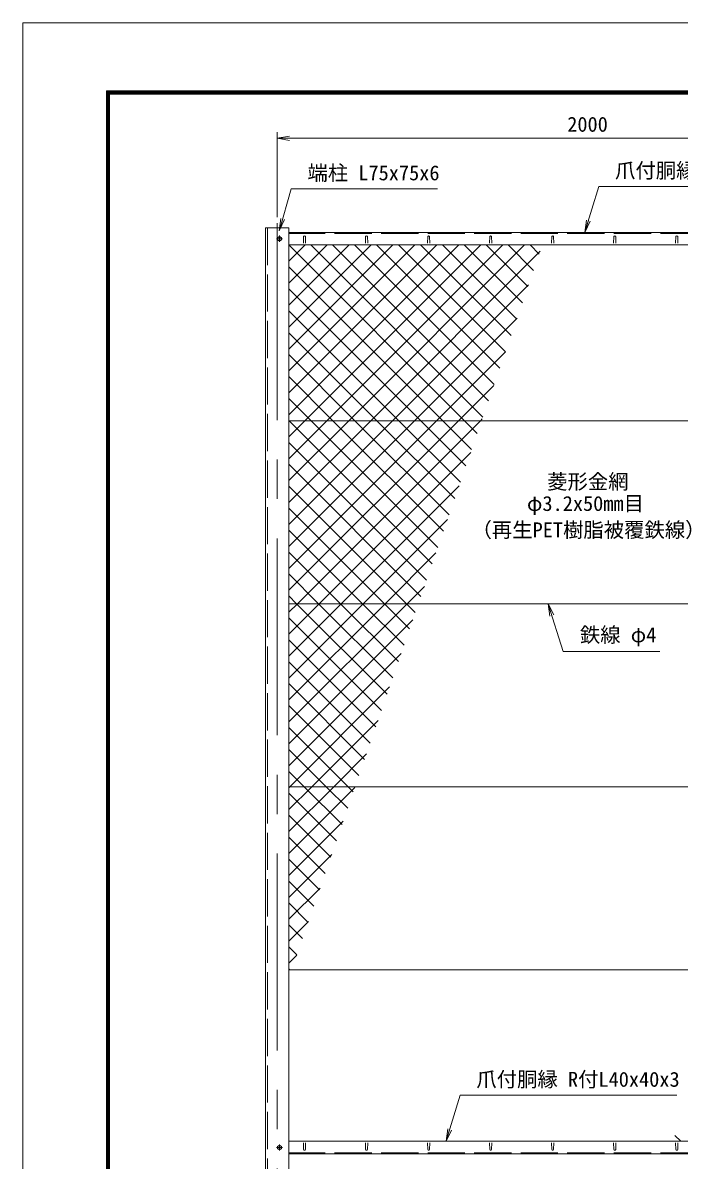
# Model space of a CAD drawing. Units: millimetres, scale not verified. Extents: x -4200 to 4200, y -2970 to 2970.
# Drawn here: x -4200 to -2084, y -697 to 2970 of the extents above; entities that cross this region are included whole.
import ezdxf
from ezdxf.enums import TextEntityAlignment as Align

# ---------------------------------------------------------------- set-up
doc = ezdxf.new("R2010")
doc.units = ezdxf.units.MM
doc.header["$LTSCALE"] = 20
doc.linetypes.add('DASHED', pattern=[7.5, 6, -1.5])
doc.linetypes.add('USER1', pattern=[50.8, 31.75, -6.35, 6.35, -6.35])
for name, color, linetype, lineweight in [('0-0_D-STR1', 1, 'Continuous', 18), ('0-1_D-BMK', 2, 'USER1', 13), ('0-2_D-STR-DIM', 7, 'Continuous', 9), ('0-3_D-STR3', 3, 'Continuous', 13), ('0-7_D-STR-TXT', 7, 'Continuous', 9), ('0-8_0', 7, 'Continuous', 9), ('0-A_D-STR2', 7, 'Continuous', 9), ('0-B_D-TTL', 7, 'Continuous', 9)]:
    doc.layers.add(name, color=color, linetype=linetype, lineweight=lineweight)
doc.styles.add('ＭＳ ゴシック', font='')
doc.styles.get('ＭＳ ゴシック').set_extended_font_data('MS Gothic')

# ---------------------------------------------------------------- blocks, each defined once
blk = doc.blocks.new('_Open')
at = {"layer": '0-8_0'}
blk.add_line((-20, 3.33), (0, 0), dxfattribs=at)
blk.add_lwpolyline([(-20, -3.33), (0, 0), (-20, 0)], dxfattribs=at)

msp = doc.modelspace()

# ---------------------------------------------------------------- linework, layer by layer
at = {"layer": '0-0_D-STR1'}
for p, q in [((-3417.47, 2308.74), (-3417.47, -1061.26)), ((-3342.47, 2308.74), (-3417.47, 2308.74)), ((-3342.47, -1061.26), (-3342.47, 2308.74)), ((-1424.97, 2293.74), (-3342.47, 2293.74)), ((-3294.97, 2280.61), (-3295.72, 2259.11)), ((-3288.97, 2280.61), (-3288.22, 2259.11)), ((-3094.97, 2280.61), (-3095.72, 2259.11)), ((-3088.97, 2280.61), (-3088.22, 2259.11)), ((-2894.97, 2280.61), (-2895.72, 2259.11)), ((-2888.97, 2280.61), (-2888.22, 2259.11)), ((-2694.97, 2280.61), (-2695.72, 2259.11)), ((-2688.97, 2280.61), (-2688.22, 2259.11)), ((-2494.97, 2280.61), (-2495.72, 2259.11)), ((-2488.97, 2280.61), (-2488.22, 2259.11)), ((-2294.97, 2280.61), (-2295.72, 2259.11)), ((-2288.97, 2280.61), (-2288.22, 2259.11)), ((-2094.97, 2280.61), (-2095.72, 2259.11)), ((-2088.97, 2280.61), (-2088.22, 2259.11)), ((-3342.47, 2253.74), (-1424.97, 2253.74)), ((-3342.47, -636.26), (-1424.97, -636.26)), ((-3294.97, -663.13), (-3295.72, -641.63)), ((-3288.97, -663.13), (-3288.22, -641.63)), ((-3094.97, -663.13), (-3095.72, -641.63)), ((-3088.97, -663.13), (-3088.22, -641.63)), ((-2894.97, -663.13), (-2895.72, -641.63)), ((-2888.97, -663.13), (-2888.22, -641.63)), ((-2694.97, -663.13), (-2695.72, -641.63)), ((-2688.97, -663.13), (-2688.22, -641.63)), ((-2494.97, -663.13), (-2495.72, -641.63)), ((-2488.97, -663.13), (-2488.22, -641.63)), ((-2294.97, -663.13), (-2295.72, -641.63)), ((-2288.97, -663.13), (-2288.22, -641.63)), ((-2094.97, -663.13), (-2095.72, -641.63)), ((-2088.97, -663.13), (-2088.22, -641.63)), ((-1424.97, -676.26), (-3342.47, -676.26))]:
    msp.add_line(p, q, dxfattribs=at)
at = {"layer": '0-0_D-STR1', "linetype": 'DASHED'}
for p, q in [((-3411.47, 2308.74), (-3411.47, -1061.26)), ((-1424.97, 2290.74), (-3342.47, 2290.74)), ((-1424.97, -673.26), (-3342.47, -673.26))]:
    msp.add_line(p, q, dxfattribs=at)
at = {"layer": '0-0_D-STR1'}
for centre, start, end in [((-3291.97, 2279.36), 22.61986, 157.38014), ((-3091.97, 2279.36), 22.61986, 157.38014), ((-2891.97, 2279.36), 22.61986, 157.38014), ((-2691.97, 2279.36), 22.61986, 157.38014), ((-2491.97, 2279.36), 22.61986, 157.38014), ((-2291.97, 2279.36), 22.61986, 157.38014), ((-2091.97, 2279.36), 22.61986, 157.38014), ((-3291.97, -661.88), 202.61986, 337.38014), ((-3091.97, -661.88), 202.61986, 337.38014), ((-2891.97, -661.88), 202.61986, 337.38014), ((-2691.97, -661.88), 202.61986, 337.38014), ((-2491.97, -661.88), 202.61986, 337.38014), ((-2291.97, -661.88), 202.61986, 337.38014), ((-2091.97, -661.88), 202.61986, 337.38014)]:
    msp.add_arc(centre, 3.25, start, end, dxfattribs=at)
at = {"layer": '0-1_D-BMK'}
for p, q in [((-3379.97, 2323.74), (-3379.97, -1076.26)), ((-3362.47, 2273.74), (-3382.47, 2273.74)), ((-3372.47, 2283.74), (-3372.47, 2263.74)), ((-3362.47, -656.26), (-3382.47, -656.26)), ((-3372.47, -646.26), (-3372.47, -666.26))]:
    msp.add_line(p, q, dxfattribs=at)
at = {"layer": '0-2_D-STR-DIM'}
for p, q in [((-3379.97, 2343.74), (-3379.97, 2617.53)), ((-3339.97, 2597.53), (-1419.97, 2597.53))]:
    msp.add_line(p, q, dxfattribs=at)
at = {"layer": '0-3_D-STR3'}
for p, q in [((-1424.97, 1686.99), (-3342.47, 1686.99)), ((-1424.97, 1096.99), (-3342.47, 1096.99)), ((-1424.97, 506.99), (-3342.47, 506.99)), ((-1424.97, -83.01), (-3342.47, -83.01))]:
    msp.add_line(p, q, dxfattribs=at)
for points in [[(-3365.97, 2277.49), (-3372.47, 2281.25), (-3378.97, 2277.49), (-3378.97, 2269.99), (-3372.47, 2266.24), (-3365.97, 2269.99)], [(-3365.97, -652.51), (-3372.47, -648.75), (-3378.97, -652.51), (-3378.97, -660.01), (-3372.47, -663.76), (-3365.97, -660.01)]]:
    msp.add_lwpolyline(points, close=True, dxfattribs=at)
for centre in [(-3372.47, 2273.74), (-3372.47, -656.26)]:
    msp.add_circle(centre, 6.25, dxfattribs=at)
at = {"layer": '0-7_D-STR-TXT'}
for points in [[(-2863.62, 2435.03), (-3334.59, 2435.03), (-3372.68, 2300.76)], [(-1645.07, 2442.61), (-2342.95, 2442.61), (-2388.31, 2295.65)], [(-2146.76, 943.36), (-2458.09, 943.36), (-2506.18, 1095.08)], [(-2092.08, -487.39), (-2789.96, -487.39), (-2835.32, -634.35)]]:
    msp.add_lwpolyline(points, dxfattribs=at)
at = {"layer": '0-A_D-STR2'}
for p, q in [((-3342.47, 2200.88), (-3289.61, 2253.74)), ((-3342.47, 2130.17), (-3218.9, 2253.74)), ((-3342.47, 2059.46), (-3148.19, 2253.74)), ((-3342.47, 1988.74), (-3077.48, 2253.74)), ((-3342.47, 1918.03), (-3006.77, 2253.74)), ((-3342.47, 1847.32), (-2936.06, 2253.74)), ((-3342.47, 1776.61), (-2865.35, 2253.74)), ((-3342.47, 1705.9), (-2794.64, 2253.74)), ((-2775.87, 1686.99), (-3342.47, 2253.59)), ((-3290.67, 1686.99), (-2723.92, 2253.74)), ((-2716.99, 1698.82), (-3271.91, 2253.74)), ((-3219.96, 1686.99), (-2653.21, 2253.74)), ((-2698.83, 1751.37), (-3201.2, 2253.74)), ((-3149.25, 1686.99), (-2582.5, 2253.74)), ((-2680.67, 1803.92), (-3130.49, 2253.74)), ((-2662.51, 1856.47), (-3059.78, 2253.74)), ((-2644.35, 1909.02), (-2989.07, 2253.74)), ((-2626.19, 1961.57), (-2918.36, 2253.74)), ((-2608.03, 2014.12), (-2847.65, 2253.74)), ((-2589.87, 2066.67), (-2776.94, 2253.74)), ((-2571.71, 2119.22), (-2706.23, 2253.74)), ((-2553.55, 2171.78), (-2635.52, 2253.74)), ((-2535.39, 2224.33), (-2564.81, 2253.74)), ((-3078.54, 1686.99), (-2532.32, 2233.21)), ((-2846.58, 1686.99), (-3342.47, 2182.88)), ((-2917.29, 1686.99), (-3342.47, 2112.17)), ((-3007.83, 1686.99), (-2569.66, 2125.17)), ((-2988, 1686.99), (-3342.47, 2041.46)), ((-2937.12, 1686.99), (-2607, 2017.12)), ((-3058.72, 1686.99), (-3342.47, 1970.75)), ((-2866.41, 1686.99), (-2644.33, 1909.07)), ((-3129.43, 1686.99), (-3342.47, 1900.04)), ((-3200.14, 1686.99), (-3342.47, 1829.33)), ((-2795.7, 1686.99), (-2681.67, 1801.02)), ((-3270.85, 1686.99), (-3342.47, 1758.62)), ((-3341.56, 1686.99), (-3342.47, 1687.91)), ((-3342.47, 1635.19), (-3290.67, 1686.99)), ((-3342.47, 1564.48), (-3219.96, 1686.99)), ((-3342.47, 1493.77), (-3149.25, 1686.99)), ((-3342.47, 1423.06), (-3078.54, 1686.99)), ((-3342.47, 1352.35), (-3007.83, 1686.99)), ((-3342.47, 1281.64), (-2937.12, 1686.99)), ((-3342.47, 1210.93), (-2866.41, 1686.99)), ((-3342.47, 1140.22), (-2795.7, 1686.99)), ((-2880.43, 1225.86), (-3341.56, 1686.99)), ((-2862.27, 1278.41), (-3270.85, 1686.99)), ((-2844.11, 1330.96), (-3200.14, 1686.99)), ((-2825.95, 1383.51), (-3129.43, 1686.99)), ((-2807.79, 1436.06), (-3058.72, 1686.99)), ((-2789.63, 1488.61), (-2988, 1686.99)), ((-2771.47, 1541.17), (-2917.29, 1686.99)), ((-2753.31, 1593.72), (-2846.58, 1686.99)), ((-2735.15, 1646.27), (-2775.87, 1686.99)), ((-2898.59, 1173.31), (-3342.47, 1617.2)), ((-3244.28, 1096.99), (-2756.35, 1584.92)), ((-2916.75, 1120.76), (-3342.47, 1546.49)), ((-2963.69, 1096.99), (-3342.47, 1475.78)), ((-3173.57, 1096.99), (-2793.69, 1476.87)), ((-3034.4, 1096.99), (-3342.47, 1405.06)), ((-3102.86, 1096.99), (-2831.02, 1368.82)), ((-3105.11, 1096.99), (-3342.47, 1334.35)), ((-3175.82, 1096.99), (-3342.47, 1263.64)), ((-3032.15, 1096.99), (-2868.36, 1260.78)), ((-3246.53, 1096.99), (-3342.47, 1192.93)), ((-2961.44, 1096.99), (-2905.7, 1152.73)), ((-3317.24, 1096.99), (-3342.47, 1122.22)), ((-3342.47, 998.8), (-3244.28, 1096.99)), ((-3342.47, 928.08), (-3173.57, 1096.99)), ((-3342.47, 857.37), (-3102.86, 1096.99)), ((-3342.47, 786.66), (-3032.15, 1096.99)), ((-3342.47, 715.95), (-2961.44, 1096.99)), ((-3025.71, 805.45), (-3317.24, 1096.99)), ((-3007.55, 858), (-3246.53, 1096.99)), ((-2989.39, 910.56), (-3175.82, 1096.99)), ((-2971.23, 963.11), (-3105.11, 1096.99)), ((-2953.07, 1015.66), (-3034.4, 1096.99)), ((-2934.91, 1068.21), (-2963.69, 1096.99)), ((-3043.87, 752.9), (-3342.47, 1051.51)), ((-3342.47, 645.24), (-2943.04, 1044.68)), ((-3062.03, 700.35), (-3342.47, 980.8)), ((-3342.47, 574.53), (-2980.38, 936.63)), ((-3080.19, 647.8), (-3342.47, 910.09)), ((-3098.35, 595.25), (-3342.47, 839.38)), ((-3339.3, 506.99), (-3017.71, 828.58)), ((-3116.51, 542.7), (-3342.47, 768.67)), ((-3151.51, 506.99), (-3342.47, 697.96)), ((-3268.59, 506.99), (-3055.05, 720.53)), ((-3222.22, 506.99), (-3342.47, 627.25)), ((-3197.88, 506.99), (-3092.39, 612.48)), ((-3292.93, 506.99), (-3342.47, 556.54)), ((-3342.47, 503.82), (-3339.3, 506.99)), ((-3342.47, 433.11), (-3268.59, 506.99)), ((-3342.47, 362.4), (-3197.88, 506.99)), ((-3342.47, 291.69), (-3129.73, 504.43)), ((-3189.14, 332.5), (-3342.47, 485.83)), ((-3170.98, 385.05), (-3292.93, 506.99)), ((-3152.82, 437.6), (-3222.22, 506.99)), ((-3134.67, 490.15), (-3151.51, 506.99)), ((-3207.3, 279.94), (-3342.47, 415.12)), ((-3342.47, 220.98), (-3167.07, 396.39)), ((-3225.46, 227.39), (-3342.47, 344.4)), ((-3342.47, 150.27), (-3204.4, 288.34)), ((-3243.62, 174.84), (-3342.47, 273.69)), ((-3261.78, 122.29), (-3342.47, 202.98)), ((-3342.47, 79.56), (-3241.74, 180.29)), ((-3279.94, 69.74), (-3342.47, 132.27)), ((-3342.47, 8.85), (-3279.08, 72.24)), ((-3298.1, 17.19), (-3342.47, 61.56)), ((-3316.26, -35.36), (-3342.47, -9.15)), ((-3342.47, -61.86), (-3316.42, -35.81)), ((-3339.32, -83.01), (-3342.47, -79.86)), ((-2078.97, -636.26), (-2098.14, -617.09))]:
    msp.add_line(p, q, dxfattribs=at)
msp.add_lwpolyline([(-3342.47, 1069.51), (-3314.99, 1096.99), (-2724.99, 1686.99), (-2719.01, 1692.97)], dxfattribs=at)
at = {"layer": '0-B_D-TTL', "color": 2, "lineweight": 18}
msp.add_lwpolyline([(-4200, 2970), (4200, 2970), (4200, -2970), (-4200, -2970)], close=True, dxfattribs=at)
at = {"layer": '0-B_D-TTL'}
for points in [[(-3930, 2750), (3930, 2750), (3930, -2750), (-3930, -2750)], [(-3927.5, 2747.5), (3927.5, 2747.5), (3927.5, -2747.5), (-3927.5, -2747.5)], [(-3925, 2745), (3925, 2745), (3925, -2745), (-3925, -2745)], [(-3922.5, 2742.5), (3922.5, 2742.5), (3922.5, -2742.5), (-3922.5, -2742.5)], [(-3920, 2740), (3920, 2740), (3920, -2740), (-3920, -2740)]]:
    msp.add_lwpolyline(points, close=True, dxfattribs=at)

# ---------------------------------------------------------------- block references
at = {"layer": '0-2_D-STR-DIM', "xscale": 2, "yscale": 2, "rotation": 180}
msp.add_blockref('_Open', (-3379.97, 2597.53), dxfattribs=at)
at = {"layer": '0-7_D-STR-TXT', "xscale": 2, "yscale": 2}
for p, rotation in [((-3373.23, 2298.84), 254.16392), ((-2388.9, 2293.74), 252.84683), ((-2506.78, 1096.99), 107.58773), ((-2835.91, -636.26), 252.84683)]:
    msp.add_blockref('_Open', p, dxfattribs=dict(at, rotation=rotation))

# ---------------------------------------------------------------- texts
at = {"layer": '0-2_D-STR-DIM', "style": 'ＭＳ ゴシック'}
msp.add_text('2000', height=48.09, dxfattribs=at).set_placement((-2445.22, 2604.27), align=Align.BOTTOM_LEFT)
at = {"layer": '0-7_D-STR-TXT', "style": 'ＭＳ ゴシック'}
for s, p in [('端柱 L75x75x6', (-3282.4, 2447.61)), ('爪付胴縁 R付L40x40x3', (-2291.01, 2455.19)), ('菱形金網', (-2509.92, 1452.1)), ('φ3.2x50mm目', (-2574.9, 1381.66)), ('（再生PET樹脂被覆鉄線）', (-2753.58, 1296.68)), ('鉄線 φ4', (-2404.37, 958.23)), ('爪付胴縁 R付L40x40x3', (-2738.02, -474.81))]:
    msp.add_text(s, height=48.09, dxfattribs=at).set_placement(p, align=Align.BOTTOM_LEFT)

doc.saveas('drawing.dxf')
